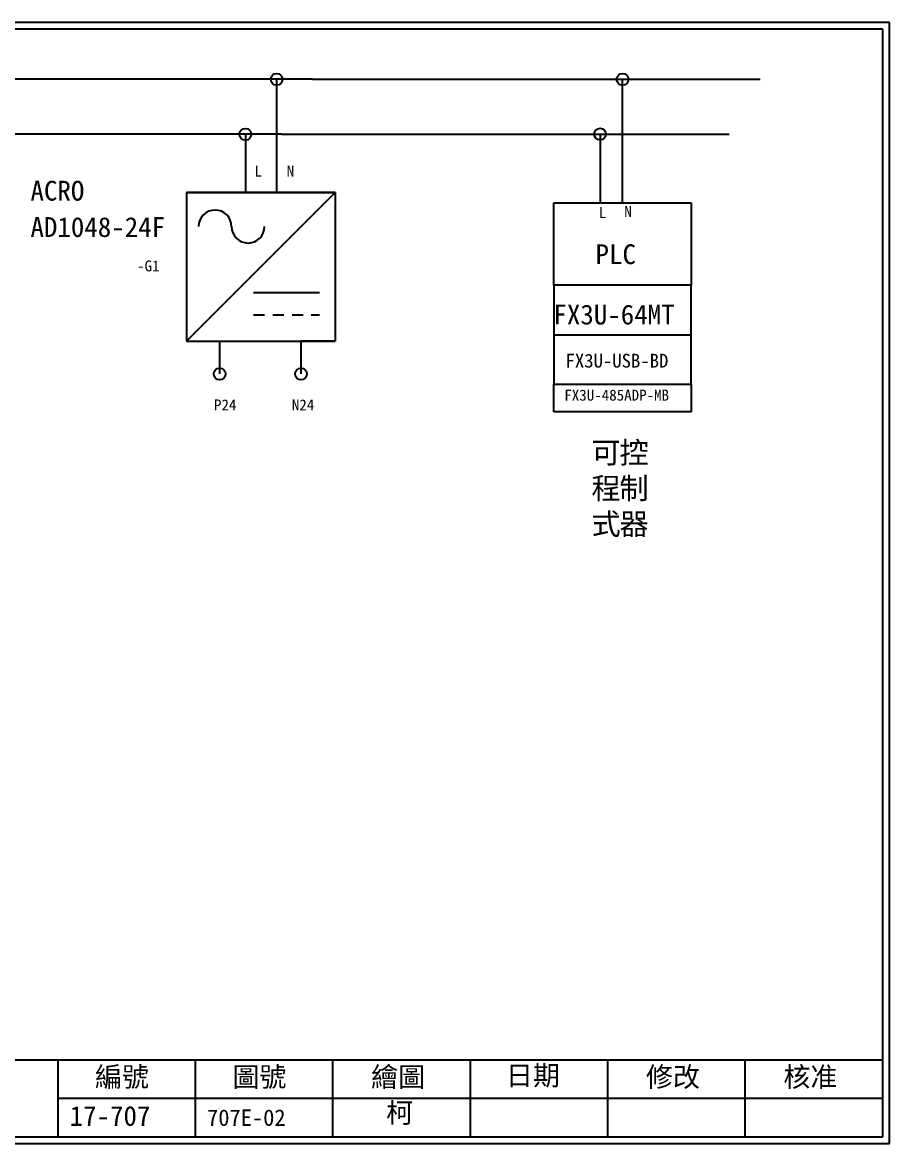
# Model space of a CAD drawing. Extents: x 10 to 297, y 3 to 207.
# Drawn here: x 139.3 to 297, y 3 to 207 of the extents above; entities that cross this region are included whole.
import ezdxf

# ---------------------------------------------------------------- set-up
doc = ezdxf.new("R2010")
doc.units = 0
doc.linetypes.add('HIDDEN9', pattern=[3.5, 2, -1.5])
doc.layers.get('0').update_dxf_attribs({"linetype": 'CONTINUOUS'})
doc.layers.add('圖框層', color=7, linetype='CONTINUOUS')
doc.layers.add('標尺寸層', color=3, linetype='CONTINUOUS')
doc.styles.add('CNS', font='romanc.shx', dxfattribs={"bigfont": 'chineset.shx'})
doc.styles.add('STSL', font='kaiu.ttf')

msp = doc.modelspace()

# ---------------------------------------------------------------- linework, layer by layer
for p, q in [((185.5, 196.62), (185.5, 176.01)), ((248.43, 174.14), (248.43, 196.62)), ((179.83, 186.62), (179.83, 176.01)), ((196.14, 176.01), (169.14, 176.01)), ((235.93, 174.14), (260.93, 174.14)), ((235.93, 159.14), (235.93, 174.14)), ((260.93, 174.14), (260.93, 159.14)), ((260.93, 159.14), (235.93, 159.14)), ((235.93, 159.14), (235.93, 150.14)), ((260.93, 150.14), (260.93, 159.14)), ((235.93, 150.14), (260.93, 150.14)), ((235.93, 150.14), (235.93, 141.14)), ((260.93, 141.14), (260.93, 150.14)), ((235.93, 136.14), (235.93, 141.14)), ((235.93, 141.14), (260.93, 141.14)), ((260.93, 141.14), (260.93, 136.14)), ((260.93, 136.14), (235.93, 136.14))]:
    msp.add_line(p, q)
for centre in [(185.5, 196.62), (248.43, 196.62), (179.83, 186.62), (244.35, 186.65), (175.14, 143.01), (189.94, 143.01)]:
    msp.add_circle(centre, 1.07)
at = {"layer": '圖框層', "color": 7}
for p, q in [((297, 206.97), (10, 206.97)), ((297, 3), (297, 206.97)), ((295.75, 205.72), (11.25, 205.72)), ((295.75, 4.25), (295.75, 205.72)), ((11.25, 18.25), (295.75, 18.25)), ((145.75, 4.25), (145.75, 18.25)), ((170.75, 4.25), (170.75, 18.25)), ((195.75, 4.25), (195.75, 18.25)), ((220.75, 4.25), (220.75, 18.25)), ((245.75, 4.25), (245.75, 18.25)), ((270.75, 4.25), (270.75, 18.25)), ((145.75, 11.25), (295.75, 11.25)), ((11.25, 4.25), (295.75, 4.25)), ((10, 3), (297, 3))]:
    msp.add_line(p, q, dxfattribs=at)
at = {"layer": '標尺寸層', "color": 7}
for p, q in [((185.5, 196.62), (111.97, 196.62)), ((192.05, 196.62), (185.5, 196.62)), ((192.05, 196.62), (206.64, 196.62)), ((206.64, 196.62), (227.82, 196.62)), ((227.82, 196.62), (273.49, 196.62)), ((185.5, 186.62), (111.97, 186.62)), ((186.38, 186.62), (185.5, 186.62)), ((186.38, 186.62), (206.64, 186.62)), ((206.64, 186.62), (250.67, 186.62)), ((244.35, 186.65), (244.35, 174.13)), ((250.67, 186.62), (267.82, 186.62)), ((169.14, 176.01), (196.14, 176.01)), ((169.14, 176.01), (196.14, 176.01)), ((169.14, 176.01), (196.14, 176.01)), ((169.14, 176.01), (169.14, 149.01)), ((196.14, 176.01), (169.14, 149.01)), ((196.14, 176.01), (196.14, 149.01)), ((181.32, 157.86), (193.32, 157.86)), ((169.14, 149.01), (195.94, 149.01)), ((169.14, 149.01), (175.14, 149.01)), ((175.14, 149.01), (175.14, 143.01)), ((195.94, 149.01), (189.94, 149.01)), ((189.94, 149.01), (189.94, 143.01)), ((195.94, 149.01), (196.14, 149.01))]:
    msp.add_line(p, q, dxfattribs=at)
at = {"layer": '標尺寸層', "color": 7, "linetype": 'HIDDEN9'}
msp.add_line((181.32, 153.8), (193.32, 153.8), dxfattribs=at)
at = {"layer": '標尺寸層', "color": 7}
for centre, start, end in [((174.32, 169.84), 0, 180), ((180.32, 169.84), 180, 0)]:
    msp.add_arc(centre, 3, start, end, dxfattribs=at)

# ---------------------------------------------------------------- texts
at = {"layer": '圖框層', "color": 4, "style": 'STSL'}
for s, height, p in [('L', 2, (181.49, 178.91)), ('N', 2, (187.35, 178.93)), ('ACRO', 3.6, (140.74, 174.55)), ('L', 2, (244.13, 171.38)), ('N', 2, (248.76, 171.56)), ('AD1048-24F', 3.6, (140.74, 167.94)), ('PLC', 3.6, (243.52, 163)), ('-G1', 2, (160.14, 161.67)), ('FX3U-64MT', 3.6, (235.86, 152.02)), ('FX3U-USB-BD', 2.5, (238.06, 144.18)), ('P24', 2, (174.12, 136.38)), ('N24', 2, (188.28, 136.38)), ('編號', 3.6, (152.47, 13.34)), ('圖號', 3.6, (177.47, 13.34)), ('繪圖', 3.6, (202.69, 13.34)), ('日期', 3.6, (227.22, 13.59)), ('修改', 3.6, (252.69, 13.34)), ('核准', 3.6, (277.69, 13.34)), ('  柯', 3.6, (200.53, 6.79)), ('17-707', 3.6, (147.86, 6.22)), ('707E-02', 3, (172.86, 6.22))]:
    msp.add_text(s, height=height, dxfattribs=at).set_placement(p)
at = {"layer": '標尺寸層', "color": 7, "insert": (237.84, 140.16), "char_height": 2, "attachment_point": 1, "style": 'CNS'}
msp.add_mtext_dynamic_manual_height_columns('{\\fMingLiU_HKSCS|b0|i0|c136|p18;\\C4;FX3U-485ADP-MB}', width=19.9226, gutter_width=32.5, heights=[3.92], dxfattribs=at)
at = {"layer": '標尺寸層', "color": 7, "char_height": 3.9, "width": 5.4243, "attachment_point": 1, "style": 'CNS'}
for s, insert in [('{\\fDFKai-SB|b0|i0|c136|p65;可程式}', (242.77, 130.67)), ('{\\fDFKai-SB|b0|i0|c136|p65;控制器}', (247.87, 130.67))]:
    msp.add_mtext(s, dxfattribs=dict(at, insert=insert))

doc.saveas('drawing.dxf')
